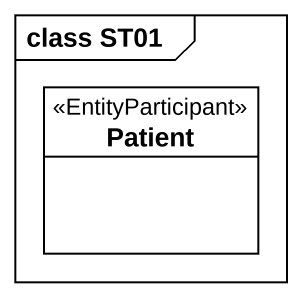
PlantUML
@startuml
mainframe class ST01
hide circle
hide empty members
class Patient <<EntityParticipant>>
@enduml
